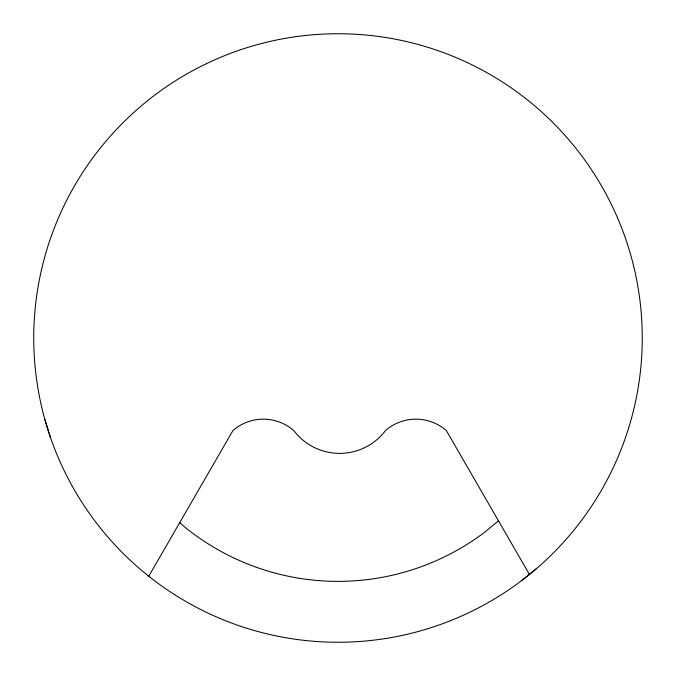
<?xml version="1.0" encoding="UTF-8"?>
<svg xmlns="http://www.w3.org/2000/svg" width="676" height="676" viewBox="0 0 676 676"><rect width="100%" height="100%" fill="white"/><g stroke="black" fill="none" stroke-linecap="round" stroke-linejoin="round"><path stroke-width="1.01" d="M148.754 576.248L232.916 430.561A46.272 46.272 0 0 1 293.764 430.561A57.502 57.502 0 0 0 385.497 430.561A46.272 46.272 0 0 1 446.346 430.561L529.367 574.346M498.499 520.875L484.945 532.012A243.377 243.377 0 0 1 186.627 528.573L179.706 522.717M521.703 580.549L536.567 568.533M44.861 419.509L50.556 437.761M174.695 594.719A304.259 304.259 0 0 0 641.98 351.064A304.259 304.259 0 0 0 197.324 68.217A304.259 304.259 0 0 0 174.695 594.719"/></g></svg>
